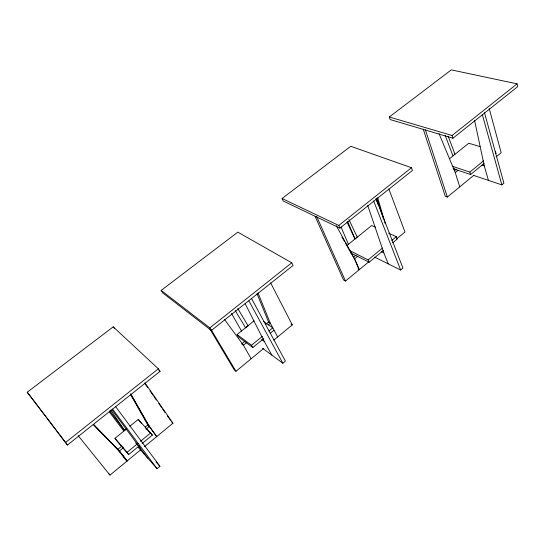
<?xml version="1.0" encoding="UTF-8"?>
<svg xmlns="http://www.w3.org/2000/svg" width="545" height="545" viewBox="0 0 545 545"><rect width="100%" height="100%" fill="white"/><g stroke="black" fill="none" stroke-linecap="round" stroke-linejoin="round"><path stroke-width="0.82" d="M374.613 257.124L400.664 270.02L402.946 268.099L376.091 198.952M473.285 175.299L501.85 184.884L503.907 183.154L484.505 112.747M138.219 447.356L157.083 468.686L159.937 466.295L115.622 406.604M262.526 348.262L282.848 363.229L285.382 361.097L251.667 298.742M350.381 252.771L369.122 262.254L383.517 250.393M392.673 242.845L397.25 239.071L396.331 236.673L388.639 233.185M126.597 428.881L114.954 438.316L116.616 440.476L128.654 454.55L139.547 445.606M142.109 443.501L152.355 435.08L138.246 419.452L129.833 426.265M453.188 168.698L470.601 174.543L484.301 163.275M349.379 250.434L368.134 259.876L382.563 248.002M391.739 240.447L396.331 236.673M78.146 435.625L109.967 475.124L126.985 461.097L117.802 449.393L93.713 424.664M140.685 449.816L127.155 460.961L117.972 449.257L121.882 446.069M144.548 446.628L172.956 423.213L144.847 382.76M209.975 329.173L234.282 369.919L235.971 371.288L263.446 348.643M273.788 340.128L292.284 324.888L270.647 282.903M315.133 216.399L343.568 280.001L345.476 281.05L359.175 269.761L354.516 258.909L336.279 225.637M358.024 268.978L359.312 269.652L368.468 262.104M396.474 239.023L404.976 232.013L388.892 189.033M423.22 129.083L445.306 196.295L447.384 197.072L473.905 175.218M496.195 156.851L501.182 152.736L489.226 108.618M254.072 320.821L237.089 334.535L238.397 336.817L252.798 347.581L263.726 338.622M270.156 333.356L274.012 330.195M128.654 454.55L126.978 452.364L137.899 443.405M140.467 441.3L150.747 432.873M452.432 166.293L469.865 172.097L483.599 160.823M119.41 450.953L123.327 447.752M146.203 429.072L149.466 426.401L156.79 436.538M357.901 256.143L354.652 258.793L359.312 269.652M237.089 334.535L251.497 345.264L262.452 336.306M268.896 331.033L272.766 327.872L263.364 321.373M244.95 341.238L241.673 343.909L243.397 345.203L251.17 358.767M265.94 324.166L268.562 322.034L257.002 293.687M454.455 170.803L456.41 169.216M246.681 342.526L243.397 345.203L224.479 319.404M268.372 324.861L270.34 323.253L257.989 292.89M459.755 186.881L455.266 172.581L457.875 170.456M145.352 426.926L147.961 424.8L149.466 426.401M353.364 257.274L355.96 255.162M109.702 410.862L124.526 430.373L126.747 428.574M449.639 158.615L468.748 143.233L480.043 146.598M347.036 222.149L354.972 238.894L357.2 237.095L348.943 219.587M346.749 245.666L371.71 225.514L375.56 227.258M65.434 442.581L158.343 368.788L160.06 371.336L67.464 445.047L27.25 392.202L113.224 326.843L158.343 368.788M161.15 290.417L209.839 327.886L291.773 262.806L293.06 265.463L211.385 330.481L162.676 292.869L161.15 290.417L237.824 232.136L291.773 262.806M282.051 198.516L338.792 225.46L411.482 167.724L412.429 170.442L339.944 228.137L283.23 201.037L282.051 198.516L350.755 146.292L411.482 167.724M389.294 116.998L452.064 135.487L517.076 83.848L517.75 86.601L452.902 138.219L390.193 119.559L389.294 116.998L451.287 69.876L517.076 83.848M481.834 165.081L484.246 165.85L488.429 180.381M453.324 168.603L455.736 169.413M381.527 251.722L383.809 252.819L388.224 263.862M291.078 324.084L292.284 324.888M268.562 322.034L270.34 323.253L277.664 336.933M261.62 339.481L264.284 341.402L271.846 355.129M158.82 370.184L160.06 371.336M171.409 421.653L172.956 423.213M93.345 424.521L119.239 451.096L93.249 424.296M141.543 423.472L138.246 419.452M145.529 427.75L152.355 435.08M156.081 461.983L159.937 466.295M135.705 442.983L140.181 448.031L147.77 458.154M114.954 438.316L126.978 452.364M126.672 460.389L121.583 453.924M126.985 461.097L121.412 454.06M27.25 392.202L67.464 445.047M108.564 473.36L109.967 475.124M119.519 451.253L120.554 452.588M117.802 449.393L120.384 452.725M109.354 411.904L123.62 430.85M112.522 409.077L157.083 468.686M111.991 409.901L140.181 448.031M156.626 436.674L149.303 426.537L130.623 394.117M145.256 384.048L147.681 387.529M150.1 391.01L153.009 395.186M153.976 396.583L156.395 400.064M158.82 403.545L161.722 407.721M162.689 409.118L165.115 412.599M167.533 416.08L170.442 420.256M113.224 326.843L114.477 328.662M110.717 410.078L124.526 430.373M235.229 310.561L245.632 327.92L248.132 325.903L237.77 308.538M211.222 329.739L235.971 371.288M209.839 327.886L211.385 330.481M341.906 236.959L344.426 241.346M345.271 242.811L354.516 258.909M231.523 313.443L241.544 331.101M130.303 394.055L147.797 424.937L149.303 426.537L130.964 394.13M251.497 345.264L252.798 347.581M248.929 300.922L282.848 363.229M245.155 303.654L264.284 341.402M316.72 216.549L345.476 281.05M338.792 225.46L339.944 228.137M341.034 227.006L348.371 244.126M347.703 221.638L354.972 238.894M439.018 133.634L455.266 172.581M368.134 259.876L369.122 262.254M373.632 200.907L400.664 270.02M445.197 135.398L452.95 155.85M448.147 136.134L454.973 154.221M367.712 205.445L383.809 252.819M425.352 129.717L447.384 197.072M376.854 198.169L383.271 218.218M452.064 135.487L452.902 138.219M469.865 172.097L470.601 174.543M376.139 198.509L377.801 204.184M377.685 197.712L385.267 223.729M482.305 114.498L501.85 184.884M495.371 151.163L496.045 153.622M474.586 120.404L484.246 165.85"/></g></svg>
